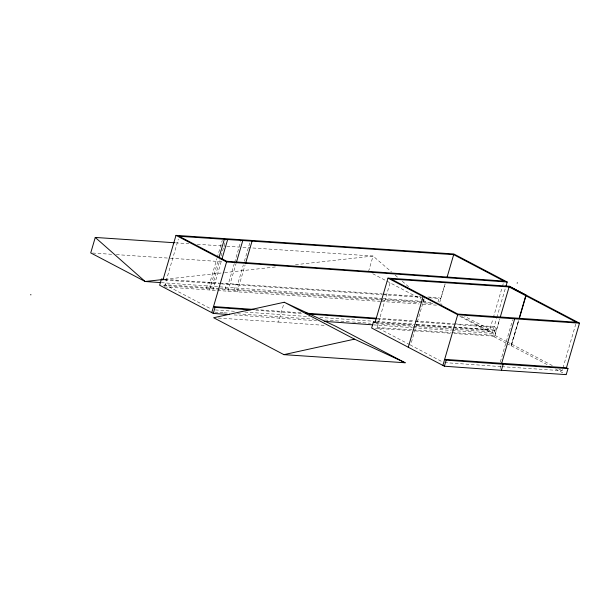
<?xml version="1.0" encoding="UTF-8"?>
<svg xmlns="http://www.w3.org/2000/svg" width="610" height="610" viewBox="0 0 610 610"><rect width="100%" height="100%" fill="white"/><g stroke="black" fill="none" stroke-linecap="round" stroke-linejoin="round"><path stroke-width="0.46" stroke-dasharray="3.05 2.29" d="M164.586 286.212L178.379 239.021M206.454 288.355L208.231 282.3L209.764 283.109L216.946 258.526M217.213 257.618L222.276 240.317M209.771 288.576L211.548 282.521L213.081 283.33L219.996 259.662M209.527 289.971L218.456 259.418M221.064 256.017L225.586 240.538M212.837 290.192L221.506 260.554M224.915 289.59L226.684 283.536L228.216 284.344L234.339 263.406M234.606 262.491L240.729 241.552M227.98 291.206L236.108 263.398M234.171 290.215L235.94 284.153L237.473 284.962L243.337 264.931M244.396 261.293L249.986 242.178M237.237 291.824L245.098 264.931M218.342 318.046L278.457 322.072L283.986 303.147M368.547 271.503L373.068 256.04L251.48 247.904M409.737 344.696L377.018 327.509L390.385 281.789M424.209 298.511L410.576 345.138L442.014 361.654M437.965 302.095L439.223 297.764L440.763 298.572L445.018 284.008M445.125 283.917L439.505 303.124L442.021 304.443M454.991 329.316L489.174 331.756L493.032 318.58M493.299 317.665L502.121 287.493M502.388 286.578L503.456 282.926M454.336 323.78L494.153 326.625L495.671 327.433L493.902 333.487L492.384 332.686L496.555 318.435M496.814 317.52L505.339 288.393M454.053 333.51L492.888 336.11L494.664 330.048L496.197 330.856L453.573 328.005M506.087 343.11L494.42 336.918L499.659 319.022M452.14 332.541L494.923 335.409L499.735 318.946M500.33 361.913L512.629 319.853M500.124 368.623L501.138 365.161M506.925 343.552L511.088 345.763L518.5 320.433M511.088 345.763L518.698 320.441M507.413 342.035L511.79 344.261L518.744 320.486M501.824 366.671L562.138 370.712L562.672 368.882M562.938 367.967L575.771 324.078M165.02 279.288L223.649 272.739M224.594 272.632L275.667 266.928M295.522 264.709L373.068 256.04L391.589 272.037M175.489 242.81L188.787 243.703M197.335 244.274L225.83 246.181M226.783 246.249L239.135 247.073M242.933 247.332L250.527 247.835M92.636 253.036L112.545 254.362M116.342 254.622L169.435 258.175M170.388 258.236L223.481 261.797M165.165 279.418L219.112 283.032M220.065 283.093L382.234 293.951M383.179 294.012L420.229 296.49M427.831 297.001L439.223 297.764M164.822 280.097L220.645 283.833M221.598 283.894L381.868 294.63M382.813 294.691L420.808 297.238M429.364 297.81L440.763 298.572M219.158 288.37L165.013 284.74L210.885 308.851M220.111 288.431L431.933 302.613M163.388 285.472L433.657 303.566M164.372 286.944L380.175 301.393M381.12 301.454L418.986 303.993M422.768 304.245L436.974 305.198M376.263 322.126L415.097 324.726M416.043 324.787L494.664 330.048M374.952 322.743L412.84 325.275M416.63 325.526L452.628 327.944M377.018 327.509L412.2 329.865M413.153 329.934L451.186 332.481M375.44 328.249L411.43 330.658M415.219 330.91L450.264 333.258M500.879 366.61L444.606 362.592M161.276 282.659L382.165 298.458M383.118 298.526L421.983 301.302M422.936 301.37L425.78 301.576L422.928 299.113M255.247 309.544L301.706 312.861M377.544 318.29L414.518 320.929M415.471 320.997L453.39 323.712M255.819 310.276L303.216 313.67M377.163 318.954L414.137 321.6M415.09 321.668L495.671 327.433M215.399 309.933L236.291 311.428M244.839 312.038L309.407 316.659M319.853 317.398L372.077 321.135M376.827 321.478L412.909 324.055M416.706 324.329L452.788 326.907M453.741 326.975L489.822 329.552L464.667 316.338M214.758 312.137L223.298 312.747M224.251 312.816L229.947 313.22M237.542 313.769L313.51 319.198M324.901 320.014L351.49 321.912M352.443 321.981L361.936 322.659M362.889 322.728L370.483 323.269M376.179 323.681L454.046 329.248M234.133 314.912L316.613 320.814M373.495 324.878L412.368 327.654M413.313 327.722L451.24 330.437M452.185 330.506L493.902 333.487M278.457 322.072L325.954 325.465M461.587 316.506L492.384 332.686M459.826 316.338L489.174 331.756M511.79 344.261L552.912 365.863M558.783 368.943L562.138 370.712M492.888 336.11L494.42 336.918M511.287 345.779L548.741 365.451M555.397 368.951L566.217 374.631M372.756 273.715L420.725 298.923M421.571 299.365L425.78 301.576M494.923 335.409L506.582 341.592M395.15 275.118L398.002 277.58M402.272 281.271L408.685 286.807M419.367 296.033L422.219 298.496"/><path stroke-width="0.91" d="M174.536 242.749L95.259 237.442L90.737 252.906L145.157 281.507L160.323 282.59M164.227 279.357L161.421 279.166L159.645 285.221L213.279 313.426L229.398 314.577M505.865 286.57L507.2 282.018L453.802 253.966L175.993 235.368L162.954 279.975L161.421 279.166M218.99 257.595L224.335 239.303M221.773 259.639L227.652 239.524M211.762 312.617L226.577 261.957L507.2 282.018M213.279 313.426L215.048 307.364L251.076 309.941M236.375 262.483L242.795 240.538M245.639 263.108L252.052 241.163M375.318 322.065L373.419 321.935L371.65 327.989L444.393 366.221L501.389 370.293L503.181 364.239L567.986 368.577L566.217 374.631L501.405 370.293M579.5 323.163L514.688 318.824L501.649 363.43L503.181 364.239L446.169 360.159L444.652 359.359L566.454 367.769L579.5 323.163L509.236 286.25L387.998 278.137L374.952 322.743L373.419 321.935M408.273 347.235L423.088 296.567M446.993 277.519L453.68 254.66L503.99 281.096L226.722 261.271L179.188 236.283L453.68 254.66M442.883 365.413L457.698 314.752L514.688 318.824M444.393 366.221L446.169 360.159M500.269 317.116L509.098 286.944L576.313 322.248L457.836 314.066L391.193 279.052L509.098 286.944M517.196 283.208L517.341 282.697M519.064 318.641L525.744 295.781M519.278 318.656L525.965 295.797M284.252 302.247L213.645 317.734L283.909 354.646L405.147 362.767L335.447 326.152L284.252 302.247L354.517 339.16L405.147 362.767M283.909 354.646L354.517 339.16M164.075 279.395L145.157 281.507L95.259 237.442M526.102 295.11L509.236 286.25M254.301 309.476L213.538 306.563L215.048 307.364M305.496 313.136L376.599 318.222M308.904 314.074L376.217 318.885M30.5 294.76L31.003 294.798M324.2 321.356L372.55 324.81M566.454 367.769L567.986 368.577M387.998 278.137L457.698 314.752M175.993 235.368L226.577 261.957M501.649 363.43L503.158 364.239"/></g></svg>
